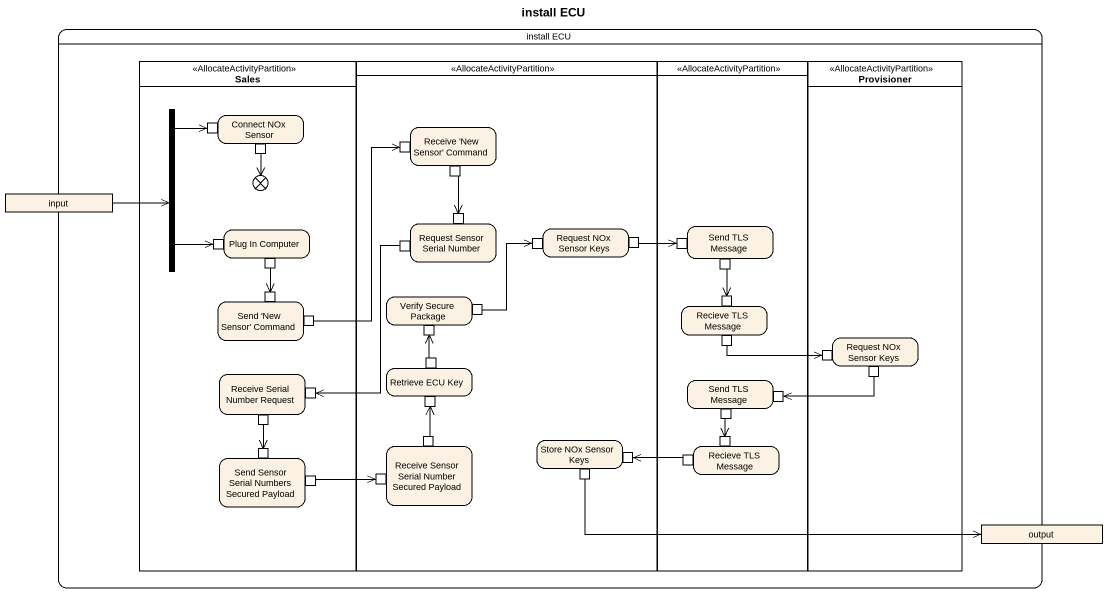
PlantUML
@startuml
title install ECU
hide empty description
state "install ECU" as install_ECU {
  state Sales <<AllocateActivityPartition>> {
    state fork1 <<fork>>
    state "Connect NOx Sensor" as Connect_NOx_Sensor {
      state pin1 <<inputPin>>
      state pin2 <<outputPin>>
    }
    state flowfinal1 <<end>>
    state "Plug In Computer" as Plug_In_Computer {
      state pin7 <<inputPin>>
      state pin8 <<outputPin>>
    }
    state "Send 'New Sensor' Command" as Send_New_Sensor_Command {
      state pin13 <<inputPin>>
      state pin16 <<outputPin>>
    }
    state "Receive Serial Number Request" as Receive_Serial_Number {
      state pin20 <<inputPin>>
      state pin24 <<outputPin>>
    }
    state "Send Sensor Serial Numbers Secured Payload" as Send_Sensor_Serial_Numbers {
      state pin27 <<inputPin>>
      state pin33 <<outputPin>>
    }
  }
  state " " as lane1 <<AllocateActivityPartition>> {
    state "Receive 'New Sensor' Command" as Receive_New_Sensor_Command {
      state pin3 <<inputPin>>
      state pin4 <<outputPin>>
    }
    state "Request Sensor Serial Number" as Request_Sensor_Serial_Number {
      state pin5 <<inputPin>>
      state pin9 <<outputPin>>
    }
    state "Request NOx Sensor Keys" as Request_NOx_Sensor_Keys {
      state pin6 <<outputPin>>
      state pin10 <<inputPin>>
    }
    state "Verify Secure Package" as Verify_Secure_Package {
      state pin14 <<outputPin>>
      state pin17 <<inputPin>>
    }
    state "Retrieve ECU Key" as Retrieve_ECU_Key {
      state pin21 <<outputPin>>
      state pin25 <<inputPin>>
    }
    state "Receive Sensor Serial Number Secured Payload" as Receive_Sensor_Serial {
      state pin28 <<outputPin>>
      state pin34 <<inputPin>>
    }
    state "Store NOx Sensor Keys" as Store_NOx_Sensor_Keys {
      state pin29 <<outputPin>>
      state pin30 <<inputPin>>
    }
  }
  state " " as lane2 <<AllocateActivityPartition>> {
    state "Send TLS Message" as Send_TLS_Message {
      state pin11 <<inputPin>>
      state pin12 <<outputPin>>
    }
    state "Recieve TLS Message" as Recieve_TLS_Message {
      state pin15 <<inputPin>>
      state pin18 <<outputPin>>
    }
    state "Send TLS Message" as Send_TLS_Message_2 {
      state pin22 <<inputPin>>
      state pin26 <<outputPin>>
    }
    state "Recieve TLS Message" as Recieve_TLS_Message_2 {
      state pin31 <<outputPin>>
      state pin32 <<inputPin>>
    }
  }
  state Provisioner <<AllocateActivityPartition>> {
    state "Request NOx Sensor Keys" as Request_NOx_Sensor_Keys_2 {
      state pin19 <<inputPin>>
      state pin23 <<outputPin>>
    }
  }
  state input <<object>>
  state output <<object>>
}
fork1 -up-> pin1
fork1 --> pin7
pin2 --> flowfinal1
input -right-> fork1
pin4 --> pin5
pin6 -right-> pin11
pin8 --> pin13
pin9 --> pin20
pin12 --> pin15
pin14 -up-> pin10
pin16 -up-> pin3
pin18 -right-> pin19
pin21 -up-> pin17
pin23 -left-> pin22
pin24 --> pin27
pin26 --> pin32
pin28 -up-> pin25
pin29 -right-> output
pin31 -left-> pin30
pin33 -right-> pin34
@enduml
